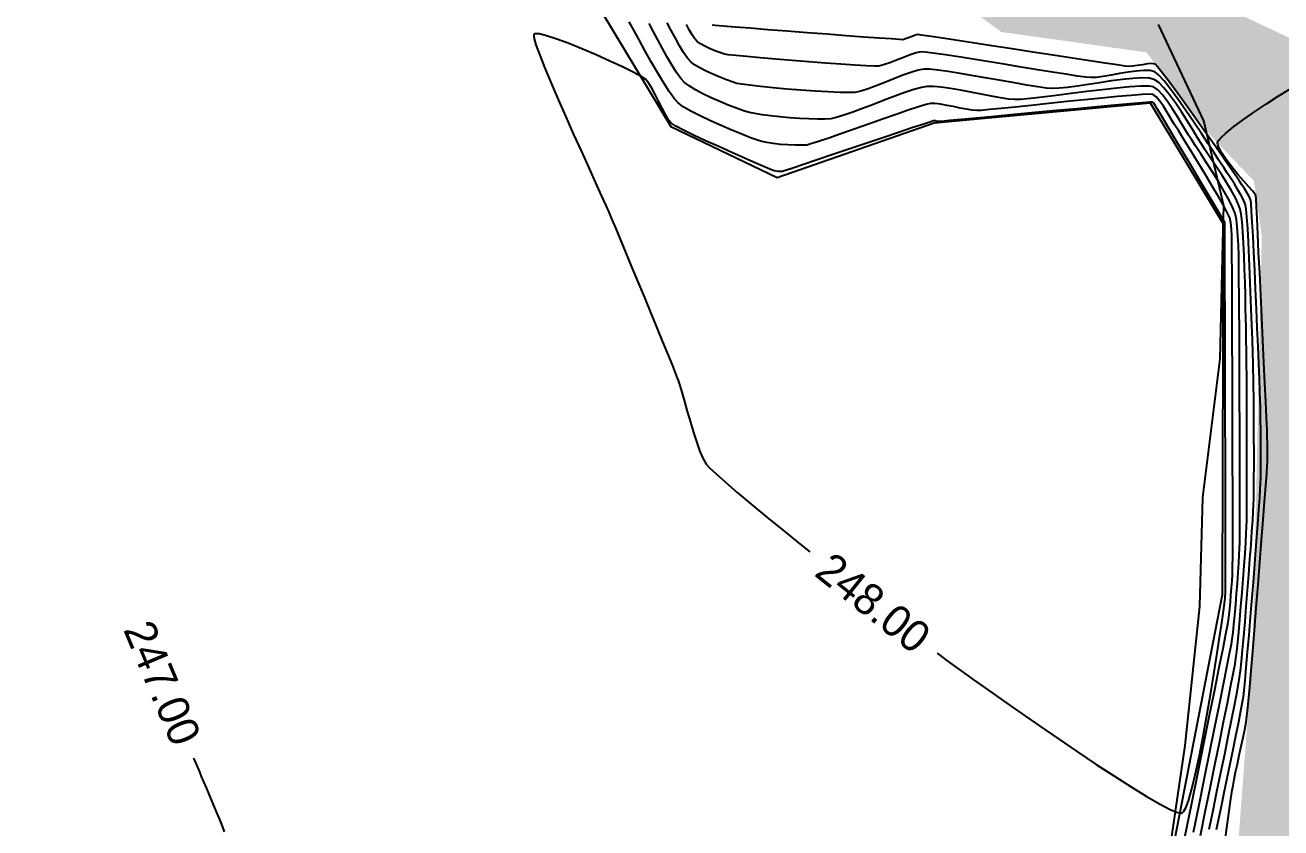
# Model space of a CAD drawing. Header units: metres. Extents: x 708941 to 724052, y 5405153 to 5413472.
# Drawn here: x 710272.2 to 710431.5, y 5412253 to 5412354.8 of the extents above; entities that cross this region are included whole.
import ezdxf

# ---------------------------------------------------------------- set-up
doc = ezdxf.new("R2010")
doc.units = ezdxf.units.M
doc.header["$LTSCALE"] = 12.7
doc.header["$MEASUREMENT"] = 0
for name, color, linetype in [('CONT-MJR1', 252, 'Continuous'), ('CONT-MNR1', 251, 'Continuous'), ('contornos2', 7, 'Continuous'), ('poligono colbun', 7, 'Continuous'), ('rio', 251, 'Continuous')]:
    doc.layers.add(name, color=color, linetype=linetype)

msp = doc.modelspace()

# ---------------------------------------------------------------- hatches: boundary and pattern name
at = {"layer": 'rio'}
h = msp.add_hatch(dxfattribs=at)
h.set_pattern_fill('MUDST', color=256, scale=15, style=0)
h.paths.add_polyline_path([(709010.72, 5411936.38), (709004.98, 5411946.45), (709001.25, 5411958.08), (708996.13, 5411975.99), (709012.7, 5411962.98), (709030.78, 5411956.49), (709044.53, 5411951.18), (709074.83, 5411950.28), (709089.61, 5411951.82), (709102.43, 5411952.02), (709123.56, 5411954.63), (709134.73, 5411956.95), (709145.4, 5411956.95), (709168.41, 5411955.62), (709183.3, 5411955.53), (709187.67, 5411955.43), (709193.87, 5411958.4), (709194.56, 5411957.99), (709200.68, 5411965.39), (709203.1, 5411977.2), (709205.58, 5411984.02), (709211.33, 5411990.28), (709223.71, 5411994.78), (709231.07, 5411997.27), (709241.21, 5411994.8), (709265.58, 5411997.08), (709286.39, 5412000.38), (709297.9, 5412001.91), (709315.21, 5411997.24), (709326.72, 5411992.03), (709345.09, 5411985.93), (709355.27, 5411979.45), (709376.46, 5411975.37), (709391.72, 5411975.3), (709413.08, 5411978.61), (709438.83, 5411980.92), (709461.63, 5411986.21), (709475.6, 5411989.01), (709492.86, 5411992.74), (709503.45, 5411993.79), (709515.24, 5411993.79), (709532.63, 5411987.71), (709547.37, 5411983.51), (709564.71, 5411977.95), (709575.63, 5411973.62), (709587.68, 5411967.04), (709601.87, 5411958.6), (709607.56, 5411954.31), (709621.49, 5411940.03), (709647.9, 5411909.14), (709660.4, 5411897.76), (709669.81, 5411887.81), (709676.49, 5411876.15), (709682.2, 5411869.04), (709705.75, 5411878.05), (709736, 5411893.04), (709750.64, 5411899.41), (709758.05, 5411906.33), (709764.85, 5411916.27), (709770.13, 5411926.57), (709778.25, 5411949.25), (709785.66, 5411970.64), (709786.5, 5411979.16), (709785.1, 5411992.95), (709785.1, 5412008.74), (709787.55, 5412022.89), (709795.83, 5412039.06), (709803.3, 5412045.65), (709812.9, 5412054.28), (709814.49, 5412059.03), (709815.9, 5412060.78), (709822.13, 5412063.75), (709825.31, 5412072.01), (709847.55, 5412106.6), (709866.9, 5412128.06), (709875.05, 5412136.05), (709882.93, 5412155.32), (709888.97, 5412168.35), (709893.2, 5412182.51), (709907.24, 5412209.92), (709938.47, 5412236.97), (709971.6, 5412250.13), (709991.71, 5412252.94), (710005.1, 5412261.1), (710014.56, 5412263.33), (710040.82, 5412267.64), (710057.91, 5412266.41), (710076.56, 5412261.93), (710102.9, 5412255.3), (710112.79, 5412247.31), (710119.45, 5412240.72), (710131.28, 5412231.78), (710145.37, 5412209.63), (710149.4, 5412194.25), (710150.27, 5412166.43), (710139.83, 5412142.28), (710130.23, 5412129.69), (710126.33, 5412121.71), (710117.73, 5412100.96), (710114.13, 5412096.47), (710111.94, 5412085.44), (710111.94, 5412063.54), (710117.58, 5412054.18), (710137.74, 5412018.92), (710146.76, 5412008.05), (710171.4, 5411997.24), (710179.97, 5411993.95), (710184.25, 5412001.58), (710190.69, 5412018), (710194.77, 5412034.37), (710197.31, 5412050.49), (710197.31, 5412064.26), (710199.32, 5412079.72), (710201.37, 5412092.19), (710205.73, 5412098.48), (710214.95, 5412120.36), (710219.48, 5412128.98), (710230.13, 5412139.36), (710235.6, 5412142.44), (710241.85, 5412140.68), (710250.27, 5412138.84), (710280.27, 5412139.46), (710296.04, 5412143.18), (710311.35, 5412143.18), (710329.27, 5412144.22), (710333.88, 5412147.83), (710359.32, 5412147.31), (710368.97, 5412148.45), (710370.82, 5412151.38), (710390.46, 5412160.63), (710398.15, 5412171.03), (710408.65, 5412192.1), (710415.95, 5412204.58), (710425.69, 5412246.2), (710427.89, 5412275.36), (710429.04, 5412328.01), (710428.04, 5412335.01), (710422.46, 5412340.84), (710414.39, 5412351.33), (710395.98, 5412353.91), (710387.66, 5412360.04), (710378.34, 5412372.12), (710377.12, 5412383.36), (710377.12, 5412396.81), (710371.6, 5412397.8), (710368.77, 5412410.55), (710362.93, 5412436.03), (710362.93, 5412455.01), (710369.68, 5412482.49), (710374.05, 5412500.93), (710382.11, 5412513.13), (710396.48, 5412526.77), (710413.79, 5412540.1), (710438.62, 5412552.3), (710472.36, 5412570.37), (710507.51, 5412590.61), (710519.7, 5412579.46), (710499.92, 5412572.63), (710480.98, 5412561.98), (710445.54, 5412543.55), (710413.79, 5412532.5), (710411.05, 5412528.12), (710405.76, 5412520.43), (710394.25, 5412506.93), (710388.85, 5412494.92), (710386.47, 5412476.01), (710382.71, 5412446.17), (710388.72, 5412397.62), (710394.97, 5412383.05), (710398.02, 5412368.11), (710411.09, 5412363.15), (710426.51, 5412356), (710442.45, 5412348.49), (710447.05, 5412337.14), (710447.05, 5412315.92), (710441.78, 5412260.07), (710441.78, 5412194.92), (710437.48, 5412190.86), (710437.48, 5412179.96), (710422.82, 5412173.29), (710418.74, 5412164.82), (710409.45, 5412149.84), (710394.78, 5412136.49), (710379.86, 5412129.78), (710371.88, 5412127.03), (710311.73, 5412127.03), (710308.89, 5412124), (710254.14, 5412121.42), (710236.99, 5412126.6), (710229.16, 5412118.66), (710218.68, 5412095.96), (710213.59, 5412055.1), (710203.57, 5412019.88), (710201.34, 5412006.55), (710198.59, 5411993.54), (710194.4, 5411986.49), (710188.54, 5411983.77), (710175.67, 5411983.77), (710136.96, 5411996.55), (710120.35, 5412009.39), (710098.73, 5412043.32), (710098.73, 5412061.02), (710096.67, 5412091.87), (710100.83, 5412110.83), (710110.63, 5412117.13), (710123.77, 5412149.24), (710130.92, 5412166.36), (710128.79, 5412197.14), (710123.8, 5412211.38), (710113.15, 5412223.6), (710085.02, 5412238.46), (710058.13, 5412249.84), (710029.73, 5412249.84), (710015.06, 5412246.32), (710001.6, 5412242.56), (709992.04, 5412242.56), (709972.27, 5412238.6), (709963.64, 5412235.76), (709954.26, 5412232.26), (709954.26, 5412228.55), (709945.86, 5412220.35), (709925.83, 5412192.24), (709917.05, 5412177.32), (709899.37, 5412144.55), (709894.3, 5412133.07), (709891.48, 5412127.42), (709886.71, 5412118.47), (709886.71, 5412100.95), (709884.61, 5412095.01), (709863.2, 5412086.46), (709839.07, 5412054.84), (709818.25, 5412032.92), (709804.19, 5412017.18), (709804.19, 5411995.52), (709809.04, 5411990.11), (709796.13, 5411953.84), (709781.68, 5411916.41), (709768.27, 5411889.66), (709746.93, 5411879.08), (709713.1, 5411863.01), (709689.29, 5411855.41), (709697.02, 5411835.95), (709708.2, 5411825.46), (709725.86, 5411817.9), (709778.24, 5411813.93), (709792.75, 5411813.93), (709806.43, 5411818.64), (709820.66, 5411821.87), (709831.69, 5411824.63), (709853.8, 5411835.25), (709879.02, 5411846.88), (709921.68, 5411861.15), (709947.96, 5411871.32), (709969.09, 5411879.92), (709979.29, 5411886.02), (709982.27, 5411909.39), (709987.23, 5411923.13), (709997.03, 5411933.25), (710000.38, 5411927.93), (710000.38, 5411906.72), (709997.04, 5411893.11), (709991.96, 5411879.15), (709967.58, 5411866.46), (709951.2, 5411859.77), (709918.84, 5411852.05), (709894.39, 5411845.25), (709864.94, 5411830.28), (709840.16, 5411819.17), (709812.7, 5411811), (709801.26, 5411807.45), (709779.31, 5411803.47), (709766.14, 5411803.47), (709756.94, 5411797.7), (709737.23, 5411795.78), (709715.18, 5411796.68), (709708.1, 5411801.85), (709698.23, 5411815.71), (709693.86, 5411826.48), (709676.55, 5411857.93), (709667.66, 5411869.47), (709661.18, 5411881.7), (709649.81, 5411896.98), (709627.11, 5411919.87), (709613.01, 5411936.78), (709604.72, 5411946.98), (709591.67, 5411954.52), (709575.87, 5411964.64), (709557.6, 5411970.47), (709551.42, 5411973.23), (709538.02, 5411976.43), (709518.15, 5411979.68), (709504.01, 5411982), (709494.29, 5411985.04), (709479.8, 5411980.64), (709442.42, 5411967.64), (709425.43, 5411960.31), (709402.9, 5411951.24), (709383.6, 5411945.23), (709362.15, 5411938.26), (709331.55, 5411930.11), (709320.42, 5411924.96), (709306.56, 5411912.14), (709285.88, 5411895.62), (709279.31, 5411870.27), (709273.83, 5411857.41), (709264.69, 5411829.66), (709254.13, 5411801.64), (709246.31, 5411791.25), (709237.29, 5411777.87), (709219.52, 5411767.13), (709208.6, 5411765.29), (709203.92, 5411751.48), (709203.91, 5411735.92), (709205.94, 5411719.08), (709203.34, 5411708.78), (709199.33, 5411696.28), (709197.39, 5411684.19), (709189.35, 5411661.06), (709186.31, 5411649.66), (709173.04, 5411639.59), (709167.53, 5411621.08), (709166.78, 5411600.74), (709164.06, 5411585.63), (709162.73, 5411558.53), (709162.73, 5411546.6), (709165.95, 5411526.5), (709173.44, 5411512.03), (709050.6, 5411667.95), (709021.23, 5411751.02), (709026.33, 5411756.01), (709028.1, 5411762.18), (709028.65, 5411783.35), (709023.38, 5411795.31), (709011.24, 5411823.29), (709005.01, 5411832.77), (709001.76, 5411870.86)])

# ---------------------------------------------------------------- linework, layer by layer
at = {"layer": 'CONT-MJR1', "elevation": 245, "flags": 128}
msp.add_lwpolyline([(710421.25, 5412251.97), (710421.87, 5412254.97), (710422.49, 5412257.98), (710423.09, 5412260.93), (710423.66, 5412263.76), (710424.19, 5412266.39), (710424.67, 5412268.77), (710425.08, 5412270.83), (710425.41, 5412272.51), (710425.64, 5412273.74), (710425.76, 5412274.47), (710425.87, 5412275.31), (710425.99, 5412276.45), (710426.12, 5412277.82), (710426.26, 5412279.38), (710426.4, 5412281.05), (710426.54, 5412282.79), (710426.67, 5412284.52), (710426.8, 5412286.2), (710426.91, 5412287.75), (710427, 5412289.14), (710427.07, 5412290.28), (710427.11, 5412291.13), (710427.13, 5412291.95), (710427.14, 5412293.2), (710427.15, 5412294.81), (710427.16, 5412296.7), (710427.16, 5412298.81), (710427.15, 5412301.06), (710427.15, 5412303.38), (710427.14, 5412305.7), (710427.13, 5412307.95), (710427.12, 5412310.05), (710427.1, 5412311.94), (710427.09, 5412313.53), (710427.07, 5412314.77), (710427.06, 5412315.58), (710427.04, 5412316.42), (710427.02, 5412317.55), (710426.99, 5412318.92), (710426.96, 5412320.47), (710426.91, 5412322.12), (710426.86, 5412323.82), (710426.8, 5412325.5), (710426.73, 5412327.11), (710426.65, 5412328.56), (710426.55, 5412329.81), (710426.44, 5412330.79), (710426.31, 5412331.43), (710426.05, 5412332.12), (710425.65, 5412332.94), (710425.14, 5412333.84), (710424.56, 5412334.81), (710423.95, 5412335.78), (710423.33, 5412336.73), (710422.75, 5412337.61), (710422.23, 5412338.38), (710421.81, 5412339.01), (710421.42, 5412339.64), (710420.9, 5412340.49), (710420.28, 5412341.5), (710419.59, 5412342.62), (710418.85, 5412343.77), (710418.09, 5412344.9), (710417.34, 5412345.94), (710416.62, 5412346.83), (710415.96, 5412347.5), (710415.38, 5412347.9), (710414.74, 5412348.05), (710413.82, 5412348.08), (710412.67, 5412348.02), (710411.35, 5412347.88), (710409.93, 5412347.69), (710408.46, 5412347.47), (710407, 5412347.25), (710405.62, 5412347.04), (710404.38, 5412346.87), (710403.32, 5412346.76), (710402.53, 5412346.73), (710401.75, 5412346.79), (710400.63, 5412346.95), (710399.25, 5412347.17), (710397.68, 5412347.44), (710395.98, 5412347.74), (710394.22, 5412348.05), (710392.46, 5412348.36), (710390.79, 5412348.65), (710389.25, 5412348.89), (710387.94, 5412349.08), (710386.9, 5412349.19), (710386.21, 5412349.2), (710385.45, 5412349.06), (710384.53, 5412348.78), (710383.49, 5412348.41), (710382.38, 5412347.98), (710381.24, 5412347.52), (710380.13, 5412347.08), (710379.09, 5412346.7), (710378.16, 5412346.41), (710377.41, 5412346.25), (710376.65, 5412346.21), (710375.5, 5412346.23), (710374.05, 5412346.3), (710372.39, 5412346.4), (710370.62, 5412346.52), (710368.81, 5412346.67), (710367.06, 5412346.83), (710365.47, 5412346.99), (710364.11, 5412347.15), (710363.08, 5412347.28), (710362.47, 5412347.39), (710361.87, 5412347.58), (710361.12, 5412347.84), (710360.28, 5412348.17), (710359.41, 5412348.54), (710358.55, 5412348.94), (710357.76, 5412349.35), (710357.09, 5412349.74), (710356.6, 5412350.11), (710356.18, 5412350.59), (710355.7, 5412351.3), (710355.18, 5412352.17), (710354.65, 5412353.13), (710354.12, 5412354.11), (710353.62, 5412355.05)], dxfattribs=at)
at = {"layer": 'CONT-MNR1', "flags": 128}
for points, elevation in [([(710419.29, 5412251.78), (710420.12, 5412255.87), (710420.93, 5412259.85), (710421.7, 5412263.66), (710422.42, 5412267.23), (710423.07, 5412270.47), (710423.64, 5412273.32), (710424.12, 5412275.71), (710424.48, 5412277.56), (710424.73, 5412278.8), (710424.83, 5412279.36), (710424.9, 5412279.97), (710424.98, 5412280.73), (710425.06, 5412281.59), (710425.13, 5412282.49), (710425.2, 5412283.4), (710425.26, 5412284.26), (710425.31, 5412285.03), (710425.34, 5412285.64), (710425.34, 5412286.18), (710425.35, 5412287.31), (710425.35, 5412288.93), (710425.35, 5412290.99), (710425.35, 5412293.4), (710425.35, 5412296.11), (710425.34, 5412299.03), (710425.33, 5412302.09), (710425.33, 5412305.22), (710425.32, 5412308.35), (710425.31, 5412311.41), (710425.3, 5412314.32), (710425.29, 5412317.02), (710425.28, 5412319.42), (710425.28, 5412321.46), (710425.27, 5412323.07), (710425.26, 5412324.17), (710425.25, 5412324.69), (710425.25, 5412325.34), (710425.25, 5412326.15), (710425.25, 5412327.07), (710425.23, 5412328.01), (710425.19, 5412328.91), (710425.11, 5412329.71), (710424.99, 5412330.32), (710424.75, 5412330.85), (710424.26, 5412331.76), (710423.58, 5412332.95), (710422.76, 5412334.34), (710421.85, 5412335.86), (710420.92, 5412337.4), (710420, 5412338.9), (710419.16, 5412340.26), (710418.46, 5412341.39), (710417.94, 5412342.21), (710417.67, 5412342.65), (710417.36, 5412343.14), (710416.98, 5412343.78), (710416.55, 5412344.48), (710416.09, 5412345.14), (710415.65, 5412345.67), (710415.26, 5412345.98), (710414.82, 5412346.01), (710413.86, 5412345.97), (710412.47, 5412345.87), (710410.73, 5412345.71), (710408.74, 5412345.52), (710406.56, 5412345.3), (710404.29, 5412345.07), (710402.01, 5412344.83), (710399.8, 5412344.6), (710397.76, 5412344.38), (710395.96, 5412344.2), (710394.49, 5412344.06), (710393.44, 5412343.96), (710392.88, 5412343.94), (710392.3, 5412343.99), (710391.59, 5412344.11), (710390.78, 5412344.26), (710389.93, 5412344.44), (710389.08, 5412344.6), (710388.28, 5412344.74), (710387.58, 5412344.82), (710387.01, 5412344.83), (710386.46, 5412344.7), (710385.49, 5412344.41), (710384.19, 5412343.98), (710382.65, 5412343.45), (710380.94, 5412342.85), (710379.14, 5412342.21), (710377.35, 5412341.58), (710375.64, 5412340.97), (710374.1, 5412340.44), (710372.81, 5412340), (710371.85, 5412339.7), (710371.31, 5412339.57), (710370.67, 5412339.53), (710369.85, 5412339.53), (710368.93, 5412339.58), (710367.97, 5412339.65), (710367.06, 5412339.75), (710366.25, 5412339.87), (710365.62, 5412340), (710365.07, 5412340.18), (710364.2, 5412340.49), (710363.1, 5412340.93), (710361.82, 5412341.45), (710360.46, 5412342.03), (710359.09, 5412342.65), (710357.78, 5412343.27), (710356.61, 5412343.87), (710355.65, 5412344.43), (710355, 5412344.91), (710354.48, 5412345.49), (710353.86, 5412346.37), (710353.15, 5412347.48), (710352.38, 5412348.76), (710351.59, 5412350.14), (710350.8, 5412351.54), (710350.06, 5412352.9), (710349.38, 5412354.14), (710348.81, 5412355.2)], 247), ([(710420.38, 5412252.39), (710421.1, 5412255.89), (710421.79, 5412259.32), (710422.46, 5412262.63), (710423.1, 5412265.75), (710423.67, 5412268.61), (710424.18, 5412271.16), (710424.62, 5412273.33), (710424.95, 5412275.05), (710425.18, 5412276.27), (710425.3, 5412276.91), (710425.4, 5412277.72), (710425.5, 5412278.75), (710425.62, 5412279.95), (710425.73, 5412281.27), (710425.84, 5412282.64), (710425.95, 5412284.01), (710426.04, 5412285.33), (710426.12, 5412286.54), (710426.18, 5412287.57), (710426.22, 5412288.38), (710426.24, 5412289.09), (710426.25, 5412290.31), (710426.25, 5412291.97), (710426.26, 5412293.99), (710426.26, 5412296.31), (710426.25, 5412298.85), (710426.25, 5412301.53), (710426.24, 5412304.29), (710426.23, 5412307.04), (710426.22, 5412309.73), (710426.21, 5412312.26), (710426.2, 5412314.57), (710426.19, 5412316.59), (710426.18, 5412318.24), (710426.17, 5412319.45), (710426.16, 5412320.14), (710426.15, 5412320.91), (710426.14, 5412321.9), (710426.14, 5412323.04), (710426.13, 5412324.28), (710426.11, 5412325.56), (710426.08, 5412326.85), (710426.02, 5412328.07), (710425.93, 5412329.19), (710425.81, 5412330.14), (710425.65, 5412330.88), (710425.36, 5412331.61), (710424.89, 5412332.56), (710424.28, 5412333.66), (710423.57, 5412334.86), (710422.81, 5412336.09), (710422.04, 5412337.31), (710421.3, 5412338.45), (710420.65, 5412339.45), (710420.11, 5412340.27), (710419.74, 5412340.83), (710419.34, 5412341.47), (710418.85, 5412342.29), (710418.29, 5412343.22), (710417.68, 5412344.18), (710417.06, 5412345.11), (710416.44, 5412345.93), (710415.85, 5412346.56), (710415.32, 5412346.94), (710414.74, 5412347.03), (710413.71, 5412347.03), (710412.32, 5412346.93), (710410.66, 5412346.78), (710408.8, 5412346.57), (710406.85, 5412346.34), (710404.87, 5412346.09), (710402.96, 5412345.85), (710401.21, 5412345.64), (710399.69, 5412345.47), (710398.49, 5412345.36), (710397.7, 5412345.33), (710396.91, 5412345.4), (710395.91, 5412345.55), (710394.74, 5412345.76), (710393.46, 5412346.01), (710392.14, 5412346.27), (710390.81, 5412346.52), (710389.54, 5412346.74), (710388.38, 5412346.91), (710387.39, 5412347.01), (710386.61, 5412347.01), (710385.88, 5412346.88), (710384.92, 5412346.61), (710383.78, 5412346.22), (710382.5, 5412345.76), (710381.14, 5412345.25), (710379.77, 5412344.72), (710378.41, 5412344.21), (710377.15, 5412343.74), (710376.01, 5412343.35), (710375.06, 5412343.06), (710374.36, 5412342.91), (710373.61, 5412342.85), (710372.67, 5412342.84), (710371.57, 5412342.87), (710370.38, 5412342.93), (710369.14, 5412343.02), (710367.9, 5412343.13), (710366.72, 5412343.26), (710365.65, 5412343.4), (710364.74, 5412343.55), (710364.04, 5412343.7), (710363.3, 5412343.92), (710362.39, 5412344.23), (710361.37, 5412344.62), (710360.29, 5412345.07), (710359.19, 5412345.56), (710358.14, 5412346.06), (710357.19, 5412346.57), (710356.39, 5412347.06), (710355.8, 5412347.51), (710355.33, 5412348.02), (710354.81, 5412348.76), (710354.23, 5412349.67), (710353.63, 5412350.71), (710353.02, 5412351.8), (710352.42, 5412352.92), (710351.84, 5412354), (710351.31, 5412354.99)], 246), ([(710422.37, 5412252.79), (710422.86, 5412255.14), (710423.35, 5412257.55), (710423.85, 5412259.96), (710424.34, 5412262.32), (710424.79, 5412264.56), (710425.21, 5412266.63), (710425.58, 5412268.46), (710425.88, 5412270.01), (710426.1, 5412271.22), (710426.23, 5412272.02), (710426.33, 5412272.87), (710426.46, 5412274.06), (710426.6, 5412275.53), (710426.75, 5412277.22), (710426.91, 5412279.08), (710427.07, 5412281.05), (710427.23, 5412283.07), (710427.39, 5412285.08), (710427.54, 5412287.04), (710427.67, 5412288.87), (710427.79, 5412290.53), (710427.89, 5412291.95), (710427.96, 5412293.09), (710428, 5412293.87), (710428.02, 5412294.74), (710428.03, 5412295.91), (710428.04, 5412297.33), (710428.05, 5412298.93), (710428.05, 5412300.66), (710428.04, 5412302.45), (710428.03, 5412304.24), (710428.02, 5412305.96), (710428.01, 5412307.57), (710427.99, 5412308.99), (710427.98, 5412310.16), (710427.96, 5412311.03), (710427.94, 5412311.9), (710427.9, 5412313.2), (710427.84, 5412314.84), (710427.78, 5412316.73), (710427.71, 5412318.81), (710427.62, 5412320.98), (710427.54, 5412323.17), (710427.44, 5412325.28), (710427.35, 5412327.25), (710427.25, 5412328.99), (710427.15, 5412330.41), (710427.06, 5412331.44), (710426.97, 5412331.99), (710426.76, 5412332.53), (710426.43, 5412333.17), (710426.02, 5412333.89), (710425.56, 5412334.64), (710425.08, 5412335.39), (710424.62, 5412336.08), (710424.21, 5412336.7), (710423.88, 5412337.2), (710423.55, 5412337.7), (710422.99, 5412338.57), (710422.25, 5412339.7), (710421.38, 5412341.03), (710420.42, 5412342.47), (710419.42, 5412343.94), (710418.43, 5412345.35), (710417.49, 5412346.63), (710416.64, 5412347.7), (710415.95, 5412348.47), (710415.45, 5412348.86), (710414.85, 5412349.01), (710414.06, 5412349.02), (710413.11, 5412348.95), (710412.07, 5412348.8), (710411, 5412348.62), (710409.93, 5412348.43), (710408.93, 5412348.27), (710408.06, 5412348.15), (710407.35, 5412348.12), (710406.73, 5412348.18), (710405.66, 5412348.32), (710404.23, 5412348.54), (710402.51, 5412348.81), (710400.58, 5412349.12), (710398.5, 5412349.46), (710396.36, 5412349.81), (710394.23, 5412350.16), (710392.19, 5412350.49), (710390.3, 5412350.79), (710388.64, 5412351.05), (710387.29, 5412351.24), (710386.32, 5412351.36), (710385.81, 5412351.38), (710385.19, 5412351.26), (710384.43, 5412351.01), (710383.58, 5412350.68), (710382.69, 5412350.33), (710381.84, 5412349.99), (710381.07, 5412349.73), (710380.46, 5412349.59), (710379.9, 5412349.58), (710378.86, 5412349.62), (710377.41, 5412349.71), (710375.66, 5412349.82), (710373.69, 5412349.96), (710371.59, 5412350.12), (710369.46, 5412350.29), (710367.38, 5412350.46), (710365.43, 5412350.63), (710363.73, 5412350.78), (710362.34, 5412350.92), (710361.37, 5412351.02), (710360.9, 5412351.09), (710360.4, 5412351.25), (710359.77, 5412351.48), (710359.07, 5412351.77), (710358.4, 5412352.09), (710357.82, 5412352.41), (710357.41, 5412352.71), (710357.12, 5412353.04), (710356.78, 5412353.55), (710356.42, 5412354.17), (710356.06, 5412354.84)], 244), ([(710423.29, 5412252.75), (710423.58, 5412254.14), (710423.91, 5412255.72), (710424.27, 5412257.44), (710424.65, 5412259.25), (710425.03, 5412261.09), (710425.41, 5412262.89), (710425.76, 5412264.62), (710426.08, 5412266.2), (710426.35, 5412267.59), (710426.56, 5412268.74), (710426.7, 5412269.57), (710426.8, 5412270.39), (710426.92, 5412271.66), (710427.07, 5412273.29), (710427.24, 5412275.23), (710427.43, 5412277.4), (710427.62, 5412279.74), (710427.81, 5412282.16), (710428.01, 5412284.62), (710428.19, 5412287.02), (710428.37, 5412289.32), (710428.53, 5412291.42), (710428.66, 5412293.28), (710428.77, 5412294.81), (710428.84, 5412295.94), (710428.88, 5412296.61), (710428.9, 5412297.43), (710428.92, 5412298.46), (710428.92, 5412299.63), (710428.92, 5412300.9), (710428.92, 5412302.19), (710428.91, 5412303.45), (710428.89, 5412304.62), (710428.88, 5412305.65), (710428.86, 5412306.47), (710428.84, 5412307.16), (710428.8, 5412308.33), (710428.73, 5412309.92), (710428.66, 5412311.84), (710428.56, 5412314.01), (710428.46, 5412316.36), (710428.36, 5412318.8), (710428.25, 5412321.27), (710428.14, 5412323.68), (710428.03, 5412325.95), (710427.93, 5412328.01), (710427.83, 5412329.78), (710427.75, 5412331.18), (710427.68, 5412332.13), (710427.63, 5412332.55), (710427.46, 5412332.95), (710427.2, 5412333.45), (710426.87, 5412333.99), (710426.52, 5412334.52), (710426.2, 5412335), (710425.95, 5412335.38), (710425.67, 5412335.78), (710425.08, 5412336.64), (710424.24, 5412337.85), (710423.2, 5412339.33), (710422.03, 5412340.99), (710420.8, 5412342.73), (710419.57, 5412344.46), (710418.39, 5412346.09), (710417.33, 5412347.54), (710416.46, 5412348.7), (710415.83, 5412349.49), (710415.51, 5412349.82), (710415.11, 5412349.89), (710414.55, 5412349.86), (710413.9, 5412349.76), (710413.24, 5412349.65), (710412.64, 5412349.55), (710412.18, 5412349.52), (710411.71, 5412349.57), (710410.68, 5412349.72), (710409.15, 5412349.95), (710407.23, 5412350.24), (710405.01, 5412350.59), (710402.56, 5412350.96), (710399.99, 5412351.36), (710397.37, 5412351.77), (710394.8, 5412352.16), (710392.38, 5412352.54), (710390.17, 5412352.88), (710388.29, 5412353.16), (710386.8, 5412353.38), (710385.81, 5412353.52), (710385.41, 5412353.57), (710385.09, 5412353.49), (710384.68, 5412353.34), (710384.24, 5412353.17), (710383.83, 5412353.02), (710383.51, 5412352.93), (710383.08, 5412352.95), (710382.05, 5412353.02), (710380.51, 5412353.12), (710378.57, 5412353.26), (710376.33, 5412353.43), (710373.89, 5412353.62), (710371.35, 5412353.81), (710368.82, 5412354.01), (710366.38, 5412354.2), (710364.16, 5412354.38), (710362.24, 5412354.53), (710360.72, 5412354.66), (710359.72, 5412354.75), (710359.32, 5412354.79)], 243), ([(710387.88, 5412275.1), (710388.22, 5412274.84), (710388.96, 5412274.28), (710389.74, 5412273.72), (710390.92, 5412272.87), (710392.44, 5412271.78), (710394.25, 5412270.5), (710396.29, 5412269.06), (710398.51, 5412267.51), (710400.85, 5412265.88), (710403.26, 5412264.23), (710405.68, 5412262.58), (710408.05, 5412260.99), (710410.34, 5412259.5), (710412.47, 5412258.14), (710414.39, 5412256.96), (710416.05, 5412256), (710417.4, 5412255.3), (710418.21, 5412254.96), (710418.65, 5412254.84), (710418.85, 5412254.83), (710418.93, 5412254.85), (710419, 5412254.9), (710419.15, 5412255.06), (710419.39, 5412255.49), (710419.73, 5412256.38), (710420.18, 5412257.92), (710420.65, 5412259.87), (710421.13, 5412262.13), (710421.61, 5412264.6), (710422.08, 5412267.2), (710422.53, 5412269.84), (710422.96, 5412272.43), (710423.34, 5412274.88), (710423.68, 5412277.09), (710423.96, 5412278.98), (710424.17, 5412280.46), (710424.31, 5412281.43), (710424.36, 5412281.81), (710424.39, 5412282.04), (710424.41, 5412282.35), (710424.44, 5412282.66), (710424.45, 5412282.9), (710424.45, 5412283.3), (710424.45, 5412284.39), (710424.45, 5412286.07), (710424.44, 5412288.28), (710424.44, 5412290.92), (710424.43, 5412293.93), (710424.42, 5412297.21), (710424.42, 5412300.7), (710424.41, 5412304.3), (710424.4, 5412307.94), (710424.39, 5412311.54), (710424.39, 5412315.02), (710424.38, 5412318.3), (710424.37, 5412321.3), (710424.37, 5412323.93), (710424.36, 5412326.12), (710424.36, 5412327.8), (710424.35, 5412328.86), (710424.35, 5412329.25), (710424.35, 5412329.41), (710424.35, 5412329.61), (710424.33, 5412329.76), (710424.15, 5412330.07), (710423.68, 5412330.88), (710422.96, 5412332.09), (710422.07, 5412333.59), (710421.06, 5412335.3), (710419.98, 5412337.1), (710418.91, 5412338.91), (710417.89, 5412340.62), (710416.99, 5412342.13), (710416.27, 5412343.34), (710415.78, 5412344.15), (710415.6, 5412344.46), (710415.48, 5412344.65), (710415.33, 5412344.88), (710415.19, 5412345.02), (710414.83, 5412345), (710413.85, 5412344.92), (710412.34, 5412344.78), (710410.4, 5412344.61), (710408.14, 5412344.4), (710405.63, 5412344.17), (710402.98, 5412343.93), (710400.28, 5412343.68), (710397.63, 5412343.43), (710395.13, 5412343.2), (710392.86, 5412342.98), (710390.92, 5412342.8), (710389.41, 5412342.66), (710388.42, 5412342.57), (710388.05, 5412342.54), (710387.86, 5412342.57), (710387.61, 5412342.62), (710387.41, 5412342.64), (710387.07, 5412342.53), (710386.16, 5412342.23), (710384.79, 5412341.77), (710383.07, 5412341.19), (710381.09, 5412340.53), (710378.96, 5412339.81), (710376.78, 5412339.07), (710374.64, 5412338.35), (710372.66, 5412337.68), (710370.92, 5412337.1), (710369.54, 5412336.64), (710368.62, 5412336.34), (710368.26, 5412336.23), (710368.02, 5412336.22), (710367.72, 5412336.23), (710367.42, 5412336.27), (710367.19, 5412336.31), (710366.86, 5412336.44), (710366.06, 5412336.78), (710364.88, 5412337.28), (710363.44, 5412337.91), (710361.83, 5412338.61), (710360.15, 5412339.36), (710358.49, 5412340.12), (710356.97, 5412340.83), (710355.68, 5412341.46), (710354.72, 5412341.97), (710354.19, 5412342.31), (710353.8, 5412342.78), (710353.38, 5412343.45), (710352.96, 5412344.26), (710352.52, 5412345.13), (710352.09, 5412345.99), (710351.66, 5412346.79), (710351.25, 5412347.46), (710350.85, 5412347.91), (710350.3, 5412348.27), (710349.3, 5412348.8), (710347.94, 5412349.47), (710346.34, 5412350.22), (710344.59, 5412351), (710342.79, 5412351.77), (710341.05, 5412352.47), (710339.48, 5412353.05), (710338.17, 5412353.47), (710337.38, 5412353.66), (710336.97, 5412353.69), (710336.8, 5412353.66), (710336.75, 5412353.62), (710336.72, 5412353.58), (710336.7, 5412353.43), (710336.76, 5412353.05), (710336.97, 5412352.29), (710337.44, 5412350.97), (710338.08, 5412349.33), (710338.88, 5412347.43), (710339.77, 5412345.34), (710340.74, 5412343.15), (710341.74, 5412340.92), (710342.73, 5412338.74), (710343.67, 5412336.67), (710344.53, 5412334.79), (710345.26, 5412333.18), (710345.84, 5412331.9), (710346.21, 5412331.04), (710346.55, 5412330.22), (710347.04, 5412329.06), (710347.64, 5412327.62), (710348.33, 5412325.96), (710349.09, 5412324.13), (710349.9, 5412322.2), (710350.72, 5412320.22), (710351.53, 5412318.25), (710352.32, 5412316.36), (710353.04, 5412314.59), (710353.69, 5412313.01), (710354.23, 5412311.69), (710354.64, 5412310.66), (710354.9, 5412310.01), (710354.95, 5412309.87), (710355.05, 5412309.57), (710355.22, 5412309.05), (710355.46, 5412308.23), (710355.8, 5412307.05), (710356.17, 5412305.76), (710356.56, 5412304.42), (710356.96, 5412303.09), (710357.36, 5412301.83), (710357.77, 5412300.7), (710358.16, 5412299.77), (710358.55, 5412299.09), (710358.97, 5412298.62), (710359.81, 5412297.84), (710361, 5412296.79), (710362.51, 5412295.5), (710364.28, 5412294.02), (710366.26, 5412292.38), (710368.41, 5412290.62), (710370.68, 5412288.78), (710371.69, 5412287.95)], 248), ([(710424.33, 5412251.14), (710424.63, 5412253.26), (710424.91, 5412255.11), (710425.13, 5412256.62), (710425.29, 5412257.72), (710425.39, 5412258.34), (710425.54, 5412259.09), (710425.72, 5412260.01), (710425.94, 5412261.05), (710426.18, 5412262.16), (710426.43, 5412263.3), (710426.66, 5412264.41), (710426.87, 5412265.45), (710427.04, 5412266.37), (710427.16, 5412267.13), (710427.24, 5412267.81), (710427.36, 5412269.05), (710427.51, 5412270.78), (710427.69, 5412272.91), (710427.89, 5412275.36), (710428.1, 5412278.04), (710428.33, 5412280.87), (710428.56, 5412283.77), (710428.79, 5412286.65), (710429.01, 5412289.43), (710429.21, 5412292.03), (710429.39, 5412294.36), (710429.54, 5412296.34), (710429.66, 5412297.89), (710429.74, 5412298.93), (710429.77, 5412299.36), (710429.78, 5412299.79), (710429.78, 5412300.34), (710429.78, 5412300.93), (710429.77, 5412301.48), (710429.76, 5412301.91), (710429.74, 5412302.36), (710429.7, 5412303.41), (710429.62, 5412304.99), (710429.53, 5412307.01), (710429.42, 5412309.38), (710429.3, 5412312), (710429.17, 5412314.8), (710429.03, 5412317.68), (710428.9, 5412320.56), (710428.77, 5412323.34), (710428.64, 5412325.94), (710428.53, 5412328.27), (710428.44, 5412330.24), (710428.36, 5412331.76), (710428.31, 5412332.75), (710428.29, 5412333.11), (710428.22, 5412333.25), (710428.12, 5412333.42), (710428.02, 5412333.56), (710427.84, 5412333.76), (710427.4, 5412334.26), (710426.76, 5412334.98), (710426.02, 5412335.85), (710425.24, 5412336.8), (710424.52, 5412337.75), (710423.92, 5412338.64), (710423.59, 5412339.25), (710423.45, 5412339.63), (710423.42, 5412339.83), (710423.43, 5412339.91), (710423.45, 5412339.99), (710423.55, 5412340.16), (710423.83, 5412340.48), (710424.42, 5412341.03), (710425.44, 5412341.86), (710426.71, 5412342.79), (710428.13, 5412343.79), (710429.63, 5412344.79), (710431.12, 5412345.76), (710432.51, 5412346.62)], 242), ([(710293.55, 5412261.8), (710293.88, 5412261.02), (710294.29, 5412260.05), (710294.52, 5412259.49), (710294.81, 5412258.8), (710295.16, 5412257.96), (710295.57, 5412257), (710295.99, 5412255.99), (710296.41, 5412254.98), (710296.81, 5412254.02), (710297.15, 5412253.17), (710297.42, 5412252.47)], 247)]:
    msp.add_lwpolyline(points, dxfattribs=dict(at, elevation=elevation))
at = {"layer": 'contornos2', "color": 30}
msp.add_lwpolyline([(710332.02, 5412378.53), (710354.07, 5412341.92), (710354.07, 5412341.92), (710367.55, 5412335.45), (710387.46, 5412342.37), (710414.87, 5412344.91), (710424.15, 5412329.59), (710424.03, 5412282.51), (710411.01, 5412215.57), (710395.43, 5412192.42), (710355.06, 5412174.01), (710335.75, 5412172.25), (710308.23, 5412183.82), (710293.51, 5412191.97), (710259.32, 5412190.22), (710240.87, 5412178.67), (710236.75, 5412175.14)], dxfattribs=at)
at = {"layer": 'poligono colbun', "color": 252, "linetype": 'Continuous'}
msp.add_lwpolyline([(710399.19, 5412165.04), (710402.26, 5412176.01), (710405.03, 5412186.98), (710408.42, 5412199.11), (710410.23, 5412207.16), (710412.96, 5412216.22), (710414.35, 5412223.65), (710416.65, 5412245.23), (710419.3, 5412263.41), (710421.2, 5412281.02), (710421.54, 5412294.85), (710423.74, 5412312.43), (710424.1, 5412327.14), (710424.21, 5412331.84), (710421.68, 5412342.65), (710415.94, 5412354.86)], dxfattribs=at)

# ---------------------------------------------------------------- texts
at = {"layer": 'CONT-MNR1', "char_height": 4, "attachment_point": 5}
for s, insert, rotation in [('{248.00}', (710379.75, 5412281.49, 248), 321.4265), ('{247.00}', (710289.56, 5412271.33, 247), 292.7486)]:
    msp.add_mtext(s, dxfattribs=dict(at, insert=insert, rotation=rotation))

doc.saveas('drawing.dxf')
